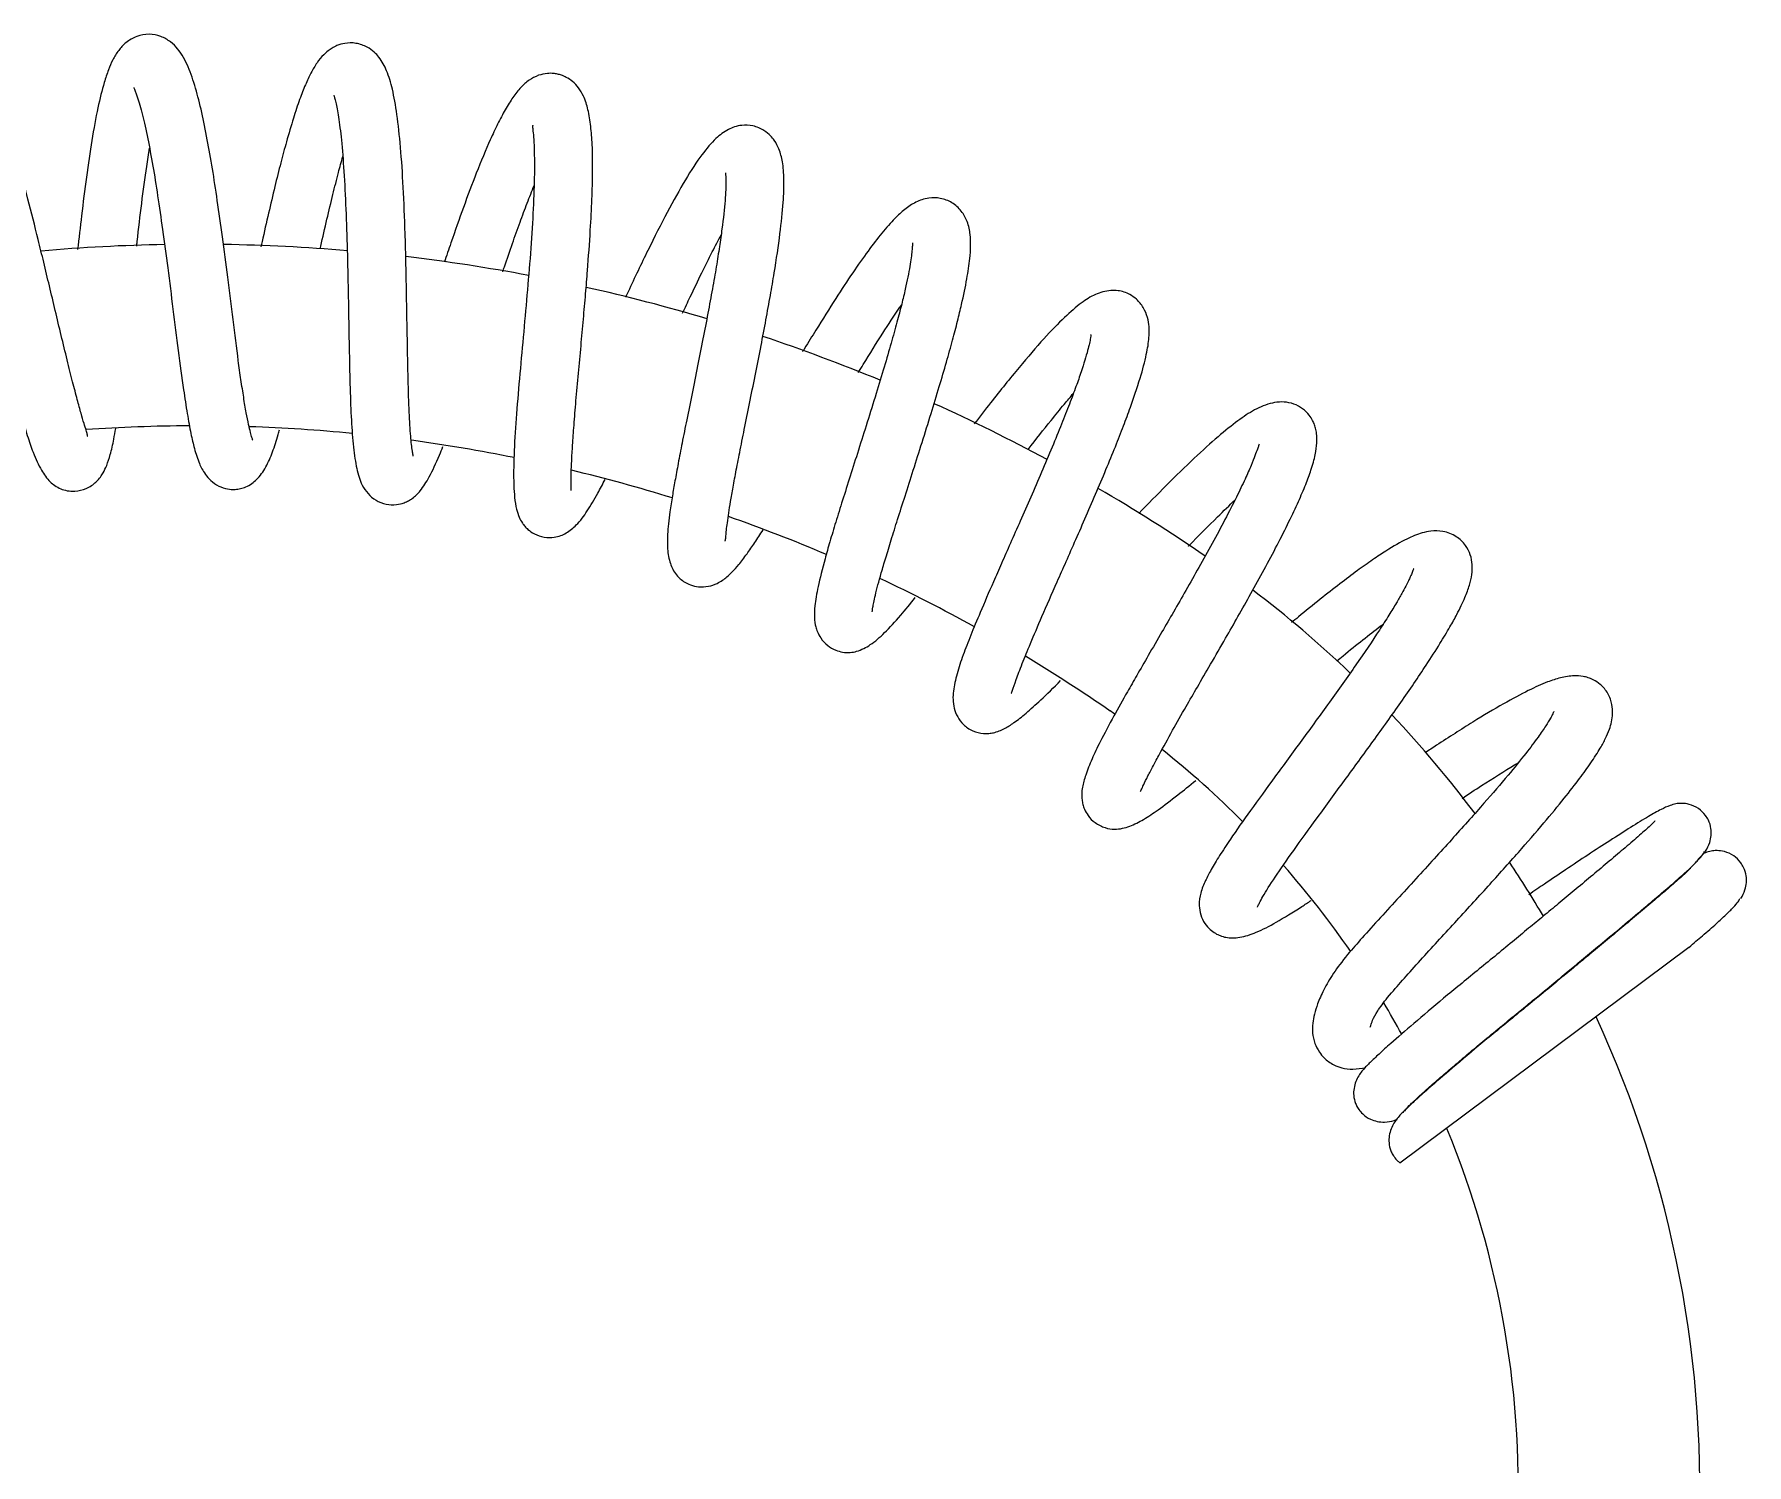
# Model space of a CAD drawing. Header units: millimetres. Extents: x 1617 to 5774, y 11446 to 13973.
# Drawn here: x 3750.8 to 3882.9, y 13754.3 to 13864.6 of the extents above; entities that cross this region are included whole.
import ezdxf

# ---------------------------------------------------------------- set-up
doc = ezdxf.new("R2010")
doc.units = ezdxf.units.MM
doc.layers.get('0').update_dxf_attribs({"color": 250})

# ---------------------------------------------------------------- blocks, each defined once
blk = doc.blocks.new('8')
at = {"linetype": 'Continuous'}
for p, q in [((3856.16, 13777.58), (3878.45, 13794.22)), ((3855.19, 13790.34), (3855.35, 13790.52))]:
    blk.add_line(p, q, dxfattribs=at)
for centre, radius, start, end in [((3763.3, 13710.43), 138, 91.0139, 94.9751), ((3763.3, 13710.43), 138, 85.1533, 89.1224), ((3763.3, 13710.43), 138, 79.2869, 83.2671), ((3763.3, 13710.43), 138, 73.41, 77.4065), ((3763.3, 13710.43), 138, 67.519, 71.532), ((3763.3, 13710.43), 138, 61.6029, 65.634), ((3763.3, 13710.43), 124, 90.238, 93.932), ((3763.3, 13710.43), 124, 84.4257, 88.1006), ((3763.3, 13710.43), 124, 78.5851, 82.3005), ((3763.3, 13710.43), 124, 72.7717, 76.4977), ((3763.3, 13710.43), 138, 55.6616, 59.7193), ((3763.3, 13710.43), 124, 66.9146, 70.6654), ((3763.3, 13710.43), 124, 61.0449, 64.8301), ((3792.3, 13752.39), 87, 46.3697, 52.8689), ((3763.3, 13710.43), 124, 55.3454, 58.9447), ((3792.3, 13752.39), 73, 54.9954, 55.3454), ((3792.3, 13752.39), 87, 36.8133, 43.3608), ((3792.3, 13752.39), 73, 44.8772, 51.4337), ((3792.3, 13752.39), 73, 34.6428, 41.2488), ((3792.3, 13752.39), 87, 30.5483, 33.7661), ((3792.3, 13752.39), 73, 28.7507, 30.9494), ((3792.3, 13752.39), 87, 357, 24.7813), ((3792.3, 13752.39), 73, 357, 22.4313)]:
    blk.add_arc(centre, radius, start, end, dxfattribs=at)
for points, knots in [([(3767.66, 13833.32), (3767.66, 13833.32), (3767.65, 13833.35), (3767.59, 13833.53), (3767.48, 13833.92), (3767.33, 13834.54), (3767.15, 13835.44), (3766.96, 13836.6), (3766.75, 13837.96), (3766.48, 13839.9), (3766.15, 13842.53), (3765.74, 13845.81), (3765.33, 13848.93), (3764.94, 13851.76), (3764.55, 13854.28), (3764.15, 13856.57), (3763.72, 13858.68), (3763.25, 13860.53), (3762.79, 13861.9), (3762.32, 13862.86), (3761.9, 13863.49), (3761.37, 13864.04), (3760.57, 13864.51), (3759.64, 13864.68), (3758.68, 13864.51), (3757.86, 13864.02), (3757.25, 13863.35), (3756.84, 13862.66), (3756.51, 13861.87), (3756.12, 13860.7), (3755.69, 13858.97), (3755.24, 13856.52), (3754.82, 13853.68), (3754.46, 13850.81), (3754.25, 13848.9), (3754.15, 13848.02)], [0.25878969, 0.25878969, 0.25878969, 0.25878969, 0.25898571, 0.2593478, 0.25977588, 0.26027143, 0.26083553, 0.26145272, 0.26206375, 0.26266263, 0.26381977, 0.26492236, 0.26595271, 0.26690054, 0.26776669, 0.26862889, 0.26952902, 0.27046913, 0.27145272, 0.27196643, 0.2724864, 0.27296547, 0.27341011, 0.27387613, 0.2743768, 0.27488182, 0.27533587, 0.27587461, 0.2764225, 0.27702919, 0.27805005, 0.27914747, 0.280213, 0.28124563, 0.28211169, 0.28211169, 0.28211169, 0.28211169]), ([(3780.03, 13832.08), (3780.04, 13832.08), (3780.03, 13832.15), (3779.95, 13832.6), (3779.83, 13833.62), (3779.72, 13835.46), (3779.65, 13837.59), (3779.61, 13839.65), (3779.58, 13841.41), (3779.54, 13843.33), (3779.51, 13845.32), (3779.47, 13847.31), (3779.4, 13849.85), (3779.28, 13852.82), (3779.08, 13855.92), (3778.8, 13858.47), (3778.46, 13860.38), (3778.05, 13861.77), (3777.56, 13862.69), (3777.04, 13863.26), (3776.48, 13863.68), (3775.64, 13863.98), (3774.81, 13863.97), (3774.21, 13863.79), (3773.76, 13863.56), (3773.43, 13863.32), (3773.04, 13862.98), (3772.6, 13862.44), (3772.13, 13861.64), (3771.7, 13860.72), (3771.26, 13859.59), (3770.78, 13858.13), (3770.29, 13856.48), (3769.81, 13854.7), (3769.35, 13852.86), (3768.87, 13850.82), (3768.51, 13849.24), (3768.32, 13848.37), (3768.29, 13848.23)], [0.2261351, 0.2261351, 0.2261351, 0.2261351, 0.22649582, 0.22689228, 0.22777444, 0.22876628, 0.22986917, 0.23046351, 0.23108578, 0.23173588, 0.23240237, 0.23305471, 0.23369133, 0.23491579, 0.23607859, 0.23718, 0.2382195, 0.23914916, 0.23994102, 0.24028748, 0.24064236, 0.2410717, 0.24148189, 0.24178672, 0.24199711, 0.24222084, 0.24253124, 0.24306934, 0.24365265, 0.24425858, 0.24491151, 0.245635, 0.24642829, 0.24706891, 0.2477482, 0.24846602, 0.2492139, 0.24935071, 0.24935071, 0.24935071, 0.24935071]), ([(3754.89, 13833.63), (3754.9, 13833.64), (3754.91, 13833.66), (3754.9, 13833.77), (3754.81, 13834.08), (3754.64, 13834.61), (3754.41, 13835.39), (3754.12, 13836.46), (3753.76, 13837.83), (3753.34, 13839.5), (3752.89, 13841.36), (3752.43, 13843.28), (3751.98, 13845.18), (3751.54, 13847.02), (3750.99, 13849.28), (3750.35, 13851.81), (3749.64, 13854.41), (3748.98, 13856.65), (3748.26, 13858.81), (3747.52, 13860.6), (3746.85, 13861.84), (3746.23, 13862.66), (3745.57, 13863.19), (3744.95, 13863.47), (3744.48, 13863.59), (3743.87, 13863.61), (3743.25, 13863.5), (3742.55, 13863.16), (3741.74, 13862.4), (3741.18, 13861.25), (3740.83, 13859.87), (3740.54, 13858.03), (3740.35, 13855.82), (3740.22, 13853.22), (3740.16, 13850.3), (3740.14, 13847.97), (3740.14, 13846.67), (3740.14, 13846.42)], [0.29142924, 0.29142924, 0.29142924, 0.29142924, 0.29149513, 0.29188845, 0.29233043, 0.29282288, 0.29336708, 0.29396383, 0.29461336, 0.29531559, 0.29603089, 0.29671532, 0.29736819, 0.29798897, 0.29857712, 0.29965222, 0.30059208, 0.30142968, 0.30237697, 0.30347845, 0.3042973, 0.30502309, 0.30559055, 0.3059166, 0.30618383, 0.30641248, 0.3067437, 0.30720021, 0.30766794, 0.30857182, 0.30947441, 0.31041144, 0.31138613, 0.31240225, 0.31344384, 0.3144768, 0.3147199, 0.3147199, 0.3147199, 0.3147199]), ([(3792.21, 13829.45), (3792.22, 13829.45), (3792.22, 13829.53), (3792.22, 13829.74), (3792.21, 13830.17), (3792.22, 13830.82), (3792.26, 13831.74), (3792.33, 13832.95), (3792.44, 13834.5), (3792.59, 13836.36), (3792.78, 13838.43), (3792.98, 13840.56), (3793.16, 13842.62), (3793.34, 13844.57), (3793.52, 13846.88), (3793.7, 13849.38), (3793.83, 13851.89), (3793.89, 13854.1), (3793.87, 13855.99), (3793.74, 13857.6), (3793.55, 13858.8), (3793.25, 13859.75), (3792.84, 13860.47), (3792.39, 13860.97), (3791.89, 13861.3), (3791.52, 13861.46), (3791.17, 13861.56), (3790.8, 13861.62), (3790.33, 13861.62), (3789.62, 13861.47), (3788.91, 13861.07), (3788.28, 13860.51), (3787.74, 13859.8), (3787.14, 13858.84), (3786.56, 13857.74), (3785.82, 13856.17), (3784.94, 13854.05), (3783.92, 13851.34), (3783.1, 13848.99), (3782.6, 13847.54), (3782.44, 13847.04)], [0.19334107, 0.19334107, 0.19334107, 0.19334107, 0.19361902, 0.19401041, 0.1944566, 0.19495875, 0.1955181, 0.19613524, 0.19681059, 0.19754421, 0.19830763, 0.19903264, 0.19971558, 0.20035587, 0.2009528, 0.20201315, 0.20289492, 0.20371459, 0.20466908, 0.20538764, 0.20617175, 0.20689349, 0.2073533, 0.20774254, 0.20805597, 0.20828823, 0.20844182, 0.20860704, 0.20886978, 0.20923427, 0.20970397, 0.21028134, 0.21095491, 0.21161826, 0.21225213, 0.2128575, 0.21398612, 0.2150155, 0.21600127, 0.21652119, 0.21652119, 0.21652119, 0.21652119]), ([(3758.48, 13860.53), (3758.48, 13860.52), (3758.5, 13860.45), (3758.72, 13859.93), (3759.14, 13858.5), (3759.55, 13856.65), (3759.95, 13854.53), (3760.33, 13852.15), (3760.71, 13849.5), (3761.11, 13846.53), (3761.51, 13843.36), (3761.91, 13840.14), (3762.28, 13837.45), (3762.6, 13835.35), (3762.87, 13833.86), (3763.17, 13832.58), (3763.49, 13831.59), (3763.86, 13830.84), (3764.39, 13830.2), (3765, 13829.77), (3765.66, 13829.55), (3766.23, 13829.51), (3766.76, 13829.59), (3767.37, 13829.8), (3768.05, 13830.3), (3768.69, 13831.22), (3769.2, 13832.4), (3769.52, 13833.4), (3769.69, 13834.01), (3769.72, 13834.13)], [0.72834653, 0.72834653, 0.72834653, 0.72834653, 0.72857552, 0.72955322, 0.73049833, 0.73140962, 0.73228525, 0.73313345, 0.73404161, 0.73503009, 0.73609641, 0.73721833, 0.73839417, 0.73921067, 0.74001202, 0.74071198, 0.74156584, 0.74223251, 0.74257973, 0.74295482, 0.74328658, 0.74354374, 0.74373152, 0.74395578, 0.7446029, 0.74539727, 0.74618341, 0.74697291, 0.7471722, 0.7471722, 0.7471722, 0.7471722]), ([(3773.92, 13859.94), (3773.92, 13859.94), (3773.91, 13859.91), (3773.97, 13859.75), (3774.1, 13859.25), (3774.28, 13858.27), (3774.51, 13856.48), (3774.7, 13854.07), (3774.85, 13851.17), (3774.95, 13848), (3775.02, 13844.77), (3775.07, 13841.6), (3775.13, 13838.64), (3775.2, 13836.01), (3775.32, 13833.73), (3775.53, 13831.84), (3775.77, 13830.67), (3776.07, 13829.87), (3776.52, 13829.18), (3777.08, 13828.69), (3777.89, 13828.35), (3778.69, 13828.31), (3779.3, 13828.47), (3779.7, 13828.66), (3780.14, 13828.94), (3780.67, 13829.48), (3781.31, 13830.5), (3781.88, 13831.72), (3782.24, 13832.6), (3782.32, 13832.83)], [0.76116874, 0.76116874, 0.76116874, 0.76116874, 0.76127692, 0.76165549, 0.76204163, 0.76288139, 0.76381328, 0.76483627, 0.76590963, 0.76697826, 0.76804159, 0.76909951, 0.77015176, 0.77119264, 0.77221452, 0.77322257, 0.77422005, 0.77471094, 0.77519518, 0.77566496, 0.77607242, 0.77642016, 0.77668731, 0.7768758, 0.77710416, 0.77775382, 0.77865935, 0.77972573, 0.78006854, 0.78006854, 0.78006854, 0.78006854]), ([(3743.17, 13859.31), (3743.17, 13859.31), (3743.17, 13859.27), (3743.29, 13859.06), (3743.63, 13858.34), (3744.09, 13857.12), (3744.69, 13855.28), (3745.32, 13853.17), (3745.97, 13850.76), (3746.71, 13847.85), (3747.37, 13845.1), (3747.93, 13842.76), (3748.38, 13840.9), (3748.82, 13839.06), (3749.3, 13837.15), (3749.78, 13835.31), (3750.25, 13833.69), (3750.75, 13832.23), (3751.3, 13831.03), (3751.93, 13830.15), (3752.61, 13829.64), (3753.32, 13829.41), (3754.04, 13829.36), (3754.86, 13829.56), (3755.55, 13830.04), (3755.92, 13830.49), (3756.16, 13830.86), (3756.42, 13831.41), (3756.69, 13832.24), (3756.91, 13833.21), (3757.04, 13833.94), (3757.09, 13834.22)], [0.69562811, 0.69562811, 0.69562811, 0.69562811, 0.69576273, 0.69629483, 0.69687501, 0.69793401, 0.69884683, 0.69964643, 0.70053984, 0.70155615, 0.70269763, 0.70331726, 0.7039694, 0.70465447, 0.7053528, 0.70622343, 0.70702238, 0.70775026, 0.70870843, 0.70950522, 0.71014336, 0.71040946, 0.71067404, 0.71107144, 0.71150977, 0.71182068, 0.71211864, 0.71262562, 0.71325607, 0.71400789, 0.71445041, 0.71445041, 0.71445041, 0.71445041]), ([(3789.27, 13857.61), (3789.26, 13857.61), (3789.24, 13857.56), (3789.26, 13857.31), (3789.32, 13856.74), (3789.37, 13855.85), (3789.4, 13854.44), (3789.36, 13852.31), (3789.2, 13849.35), (3788.96, 13846.16), (3788.67, 13842.88), (3788.37, 13839.61), (3788.08, 13836.43), (3787.86, 13833.46), (3787.77, 13831.3), (3787.79, 13829.84), (3787.85, 13828.85), (3787.98, 13828.04), (3788.18, 13827.42), (3788.4, 13827), (3788.61, 13826.71), (3788.92, 13826.39), (3789.43, 13826.04), (3790.17, 13825.8), (3791.1, 13825.82), (3791.88, 13826.14), (3792.77, 13826.87), (3793.43, 13827.79), (3794.18, 13829.04), (3794.65, 13829.93), (3794.84, 13830.3)], [0.79372777, 0.79372777, 0.79372777, 0.79372777, 0.79400169, 0.79451734, 0.79505558, 0.79561537, 0.7961786, 0.79729508, 0.79839865, 0.79948678, 0.80056029, 0.80164866, 0.80276319, 0.80390869, 0.8050897, 0.80569576, 0.80627231, 0.80692987, 0.80745813, 0.80785449, 0.80806524, 0.80823649, 0.80849702, 0.80884327, 0.80922596, 0.80981977, 0.81047652, 0.81141717, 0.8123051, 0.81289757, 0.81289757, 0.81289757, 0.81289757]), ([(3804.09, 13825.53), (3804.11, 13825.53), (3804.13, 13825.6), (3804.15, 13825.88), (3804.2, 13826.38), (3804.3, 13827.2), (3804.46, 13828.3), (3804.71, 13829.71), (3804.96, 13831.05), (3805.27, 13832.61), (3805.63, 13834.42), (3806.04, 13836.42), (3806.46, 13838.52), (3806.87, 13840.59), (3807.25, 13842.59), (3807.59, 13844.47), (3807.98, 13846.75), (3808.35, 13849.24), (3808.6, 13851.65), (3808.66, 13853.4), (3808.56, 13854.75), (3808.32, 13855.67), (3808, 13856.32), (3807.57, 13856.85), (3807.06, 13857.27), (3806.27, 13857.61), (3805.42, 13857.64), (3804.8, 13857.49), (3804.13, 13857.2), (3803.3, 13856.57), (3802.26, 13855.34), (3801.05, 13853.48), (3799.64, 13850.96), (3798.15, 13848.01), (3797.06, 13845.73), (3796.49, 13844.5), (3796.43, 13844.36)], [0.16087508, 0.16087508, 0.16087508, 0.16087508, 0.16129944, 0.16171808, 0.16206097, 0.16242568, 0.16329592, 0.16380322, 0.1643589, 0.1649633, 0.16561683, 0.16631976, 0.1670354, 0.16772842, 0.16839863, 0.16904597, 0.16967014, 0.17084679, 0.17192921, 0.17291042, 0.17376361, 0.17447263, 0.17494383, 0.17517125, 0.17549414, 0.17592012, 0.17632834, 0.17665053, 0.17698586, 0.17780457, 0.17882156, 0.18000494, 0.18120175, 0.18239415, 0.18358398, 0.18373237, 0.18373237, 0.18373237, 0.18373237]), ([(3758.71, 13848.28), (3758.72, 13848.4), (3758.84, 13849.52), (3759.09, 13851.66), (3759.42, 13854.06), (3759.63, 13855.39), (3759.7, 13855.84)], [0.719715269, 0.719715269, 0.719715269, 0.719715269, 0.719836176, 0.720844303, 0.721892607, 0.72246269, 0.72246269, 0.72246269, 0.72246269]), ([(3772.87, 13848.1), (3772.88, 13848.16), (3773.05, 13848.92), (3773.38, 13850.34), (3773.83, 13852.26), (3774.24, 13853.86), (3774.49, 13854.79), (3774.6, 13855.19)], [0.752501302, 0.752501302, 0.752501302, 0.752501302, 0.752560198, 0.753283609, 0.753974632, 0.754631837, 0.755144538, 0.755144538, 0.755144538, 0.755144538]), ([(3804.13, 13853.95), (3804.12, 13853.95), (3804.13, 13853.86), (3804.16, 13853.43), (3804.15, 13852.64), (3804.08, 13851.51), (3803.92, 13850.03), (3803.66, 13848.25), (3803.42, 13846.7), (3803.12, 13844.98), (3802.77, 13843.1), (3802.39, 13841.11), (3801.97, 13839.02), (3801.55, 13836.92), (3801.14, 13834.93), (3800.78, 13833.13), (3800.48, 13831.55), (3800.23, 13830.2), (3800.01, 13828.95), (3799.84, 13827.84), (3799.72, 13826.88), (3799.65, 13826.02), (3799.62, 13825), (3799.78, 13823.96), (3800.14, 13823.16), (3800.56, 13822.68), (3800.97, 13822.37), (3801.48, 13822.12), (3802.09, 13821.99), (3802.82, 13822.02), (3803.64, 13822.32), (3804.21, 13822.74), (3804.67, 13823.18), (3805.18, 13823.75), (3805.75, 13824.5), (3806.38, 13825.41), (3806.81, 13826.06), (3807.03, 13826.41)], [0.82626661, 0.82626661, 0.82626661, 0.82626661, 0.82654923, 0.82735627, 0.82782714, 0.82833169, 0.82941235, 0.8299906, 0.8305936, 0.83122158, 0.83187442, 0.83255224, 0.83325497, 0.83398172, 0.8346874, 0.83534648, 0.83595862, 0.83652352, 0.83704083, 0.83765576, 0.8381846, 0.83866821, 0.83925196, 0.83995995, 0.84058669, 0.84092409, 0.84114539, 0.8413557, 0.84164814, 0.84201428, 0.84237591, 0.84295603, 0.84338301, 0.84392561, 0.84458276, 0.84515008, 0.84571544, 0.84571544, 0.84571544, 0.84571544]), ([(3786.94, 13846.31), (3786.98, 13846.44), (3787.23, 13847.17), (3787.68, 13848.47), (3788.27, 13850.12), (3788.83, 13851.62), (3789.19, 13852.53), (3789.36, 13852.96)], [0.785272627, 0.785272627, 0.785272627, 0.785272627, 0.785408769, 0.786053512, 0.786668077, 0.787252362, 0.787840594, 0.787840594, 0.787840594, 0.787840594]), ([(3815.44, 13820.08), (3815.45, 13820.08), (3815.45, 13820.12), (3815.48, 13820.35), (3815.56, 13820.81), (3815.74, 13821.59), (3816.04, 13822.75), (3816.49, 13824.25), (3816.91, 13825.63), (3817.41, 13827.23), (3817.98, 13829.03), (3818.62, 13831.03), (3819.3, 13833.17), (3819.98, 13835.34), (3820.61, 13837.42), (3821.17, 13839.32), (3821.64, 13841.01), (3822.03, 13842.49), (3822.42, 13844.11), (3822.76, 13845.74), (3822.98, 13847.19), (3823.05, 13848.31), (3823.03, 13849.18), (3822.84, 13850.12), (3822.36, 13851.02), (3821.63, 13851.68), (3820.74, 13852.02), (3819.67, 13852.03), (3818.76, 13851.69), (3817.97, 13851.16), (3817.1, 13850.36), (3816.21, 13849.34), (3815.13, 13847.94), (3813.94, 13846.25), (3812.59, 13844.2), (3811.33, 13842.2), (3810.47, 13840.79), (3810.13, 13840.23), (3810.08, 13840.15)], [0.12779323, 0.12779323, 0.12779323, 0.12779323, 0.12795624, 0.12855971, 0.12895776, 0.12942004, 0.13046007, 0.13103144, 0.13163699, 0.1322768, 0.13295105, 0.13365968, 0.13440263, 0.13516666, 0.13589218, 0.13657136, 0.13720375, 0.13778895, 0.13832646, 0.13925648, 0.14010142, 0.14067111, 0.14125054, 0.14186264, 0.14235974, 0.14286767, 0.1433469, 0.14379238, 0.14440919, 0.14506987, 0.1456923, 0.14655007, 0.147396, 0.14826837, 0.14917003, 0.1501757, 0.15073251, 0.15082383, 0.15082383, 0.15082383, 0.15082383]), ([(3800.81, 13843.12), (3801.01, 13843.54), (3801.51, 13844.6), (3802.28, 13846.21), (3803.08, 13847.8), (3803.57, 13848.74), (3803.79, 13849.15)], [0.818038863, 0.818038863, 0.818038863, 0.818038863, 0.818510717, 0.8192262, 0.819896768, 0.820494038, 0.820494038, 0.820494038, 0.820494038]), ([(3818.56, 13848.55), (3818.55, 13848.55), (3818.55, 13848.53), (3818.55, 13848.33), (3818.51, 13847.81), (3818.38, 13846.77), (3818.07, 13845.28), (3817.72, 13843.79), (3817.35, 13842.4), (3816.9, 13840.78), (3816.37, 13838.93), (3815.74, 13836.88), (3815.07, 13834.73), (3814.39, 13832.58), (3813.75, 13830.56), (3813.16, 13828.7), (3812.63, 13827.01), (3812.18, 13825.5), (3811.69, 13823.78), (3811.26, 13822.06), (3811.01, 13820.62), (3810.97, 13819.77), (3811.02, 13819.26), (3811.08, 13818.95), (3811.21, 13818.53), (3811.48, 13818.01), (3811.96, 13817.48), (3812.58, 13817.12), (3813.45, 13816.89), (3814.37, 13817.02), (3815.34, 13817.52), (3816.43, 13818.46), (3817.56, 13819.7), (3818.38, 13820.69), (3818.77, 13821.18)], [0.85908689, 0.85908689, 0.85908689, 0.85908689, 0.85920048, 0.85963117, 0.86005839, 0.86090446, 0.86181, 0.86233522, 0.86290979, 0.86353397, 0.86420812, 0.86493254, 0.86569872, 0.86644593, 0.86716262, 0.86784893, 0.86850488, 0.86913041, 0.86972541, 0.87082134, 0.87176283, 0.87247836, 0.87282517, 0.87306637, 0.87329847, 0.87356826, 0.87392484, 0.87424096, 0.87449663, 0.87513219, 0.87595393, 0.87686415, 0.87785516, 0.87869044, 0.87869044, 0.87869044, 0.87869044]), ([(3826.17, 13813.8), (3826.17, 13813.8), (3826.2, 13813.82), (3826.29, 13814.1), (3826.52, 13814.77), (3826.99, 13816.02), (3827.67, 13817.7), (3828.57, 13819.8), (3829.52, 13821.97), (3830.42, 13823.99), (3831.17, 13825.69), (3831.97, 13827.52), (3832.79, 13829.41), (3833.57, 13831.27), (3834.29, 13833.02), (3834.9, 13834.61), (3835.58, 13836.44), (3836.21, 13838.33), (3836.65, 13840.11), (3836.85, 13841.37), (3836.8, 13842.57), (3836.39, 13843.57), (3835.9, 13844.17), (3835.41, 13844.53), (3834.85, 13844.77), (3834.38, 13844.87), (3833.6, 13844.89), (3832.56, 13844.57), (3831.56, 13843.92), (3830.26, 13842.81), (3828.67, 13841.16), (3827.11, 13839.34), (3825.71, 13837.63), (3824.55, 13836.17), (3823.75, 13835.14), (3823.32, 13834.59)], [0.0953949, 0.0953949, 0.0953949, 0.0953949, 0.09553357, 0.09597423, 0.09682438, 0.0976244, 0.098407, 0.09931516, 0.10036431, 0.10094342, 0.10155884, 0.10221088, 0.10289982, 0.10359431, 0.10425616, 0.10488531, 0.10548161, 0.10657413, 0.10753395, 0.10836063, 0.10919402, 0.10965507, 0.11012195, 0.11045611, 0.11067665, 0.11093632, 0.1112534, 0.11200121, 0.11287077, 0.11384627, 0.11492238, 0.11609965, 0.11672707, 0.11735757, 0.11804364, 0.11804364, 0.11804364, 0.11804364]), ([(3814.37, 13838.54), (3814.5, 13838.75), (3815.14, 13839.8), (3816.22, 13841.53), (3817.19, 13843), (3817.65, 13843.68), (3817.71, 13843.77)], [0.850807856, 0.850807856, 0.850807856, 0.850807856, 0.851057129, 0.852055982, 0.852945795, 0.853071643, 0.853071643, 0.853071643, 0.853071643]), ([(3832.34, 13841.48), (3832.33, 13841.48), (3832.32, 13841.45), (3832.28, 13841.12), (3832.08, 13840.25), (3831.68, 13838.91), (3831.17, 13837.45), (3830.66, 13836.1), (3830.05, 13834.54), (3829.32, 13832.77), (3828.52, 13830.87), (3827.69, 13828.95), (3826.88, 13827.12), (3826.12, 13825.4), (3825.43, 13823.84), (3824.63, 13822.02), (3823.81, 13820.12), (3823.04, 13818.28), (3822.43, 13816.71), (3821.95, 13815.24), (3821.67, 13813.98), (3821.65, 13812.91), (3822, 13811.98), (3822.46, 13811.36), (3823.13, 13810.88), (3823.95, 13810.69), (3824.48, 13810.7), (3825, 13810.79), (3825.62, 13811.04), (3826.42, 13811.54), (3827.32, 13812.26), (3828.49, 13813.32), (3829.44, 13814.24), (3829.98, 13814.79)], [0.89180782, 0.89180782, 0.89180782, 0.89180782, 0.89195767, 0.89233221, 0.89317073, 0.89416822, 0.89472849, 0.89532954, 0.89597139, 0.89665418, 0.89737329, 0.89807266, 0.89873478, 0.8993594, 0.89994616, 0.90049476, 0.90147506, 0.90230004, 0.90308212, 0.90390887, 0.90478784, 0.90565905, 0.90606867, 0.90645568, 0.90688671, 0.90726937, 0.90749553, 0.90774975, 0.90846283, 0.90908827, 0.90983172, 0.9106357, 0.91159697, 0.91159697, 0.91159697, 0.91159697]), ([(3827.48, 13832.61), (3828.08, 13833.39), (3829.03, 13834.59), (3830.18, 13836), (3830.74, 13836.66), (3830.97, 13836.94)], [0.883787567, 0.883787567, 0.883787567, 0.883787567, 0.884784345, 0.885389624, 0.885842041, 0.885842041, 0.885842041, 0.885842041]), ([(3836.11, 13806.22), (3836.11, 13806.22), (3836.14, 13806.23), (3836.2, 13806.35), (3836.38, 13806.74), (3836.69, 13807.38), (3837.11, 13808.18), (3837.71, 13809.31), (3838.54, 13810.82), (3839.57, 13812.62), (3840.56, 13814.34), (3841.59, 13816.1), (3842.64, 13817.93), (3843.69, 13819.76), (3844.69, 13821.54), (3845.72, 13823.4), (3846.71, 13825.27), (3847.6, 13827.02), (3848.33, 13828.57), (3848.89, 13829.89), (3849.34, 13831.1), (3849.64, 13832.17), (3849.77, 13833.08), (3849.76, 13833.74), (3849.67, 13834.21), (3849.56, 13834.57), (3849.36, 13834.98), (3849.04, 13835.42), (3848.48, 13835.91), (3847.76, 13836.21), (3847.02, 13836.3), (3846.07, 13836.18), (3844.91, 13835.69), (3843.65, 13834.84), (3842.12, 13833.61), (3840.27, 13831.94), (3838.2, 13829.92), (3836.73, 13828.41), (3836.01, 13827.67)], [0.06259864, 0.06259864, 0.06259864, 0.06259864, 0.06266281, 0.06310419, 0.06365479, 0.06426682, 0.06484078, 0.06537172, 0.06629481, 0.06709449, 0.06770519, 0.06839355, 0.06916082, 0.06978917, 0.07046331, 0.07118395, 0.07195164, 0.07273154, 0.07345668, 0.07412554, 0.07473803, 0.07546593, 0.07609046, 0.07660899, 0.07691736, 0.07714868, 0.07734488, 0.07761069, 0.07795774, 0.07835354, 0.07878063, 0.07922617, 0.08012213, 0.08104006, 0.08201981, 0.08307236, 0.0841977, 0.08523147, 0.08523147, 0.08523147, 0.08523147]), ([(3845.31, 13833.02), (3845.31, 13833.02), (3845.29, 13833.01), (3845.26, 13832.91), (3845.16, 13832.63), (3844.98, 13832.13), (3844.68, 13831.37), (3844.21, 13830.31), (3843.54, 13828.91), (3842.68, 13827.23), (3841.7, 13825.4), (3840.67, 13823.56), (3839.67, 13821.78), (3838.71, 13820.11), (3837.73, 13818.43), (3836.78, 13816.78), (3835.89, 13815.24), (3834.99, 13813.67), (3834.01, 13811.92), (3833.08, 13810.19), (3832.36, 13808.68), (3831.91, 13807.53), (3831.67, 13806.67), (3831.6, 13806.07), (3831.62, 13805.63), (3831.68, 13805.28), (3831.82, 13804.83), (3832.11, 13804.31), (3832.65, 13803.76), (3833.46, 13803.38), (3834.38, 13803.28), (3835.29, 13803.5), (3836.38, 13804.05), (3837.53, 13804.83), (3838.89, 13805.85), (3839.93, 13806.69), (3840.42, 13807.09)], [0.92407516, 0.92407516, 0.92407516, 0.92407516, 0.92418475, 0.92456277, 0.9250057, 0.92551532, 0.92609317, 0.92674052, 0.92745767, 0.92824135, 0.92901361, 0.92974109, 0.93042317, 0.93105899, 0.931648, 0.93235908, 0.93298448, 0.93352417, 0.93436556, 0.93535573, 0.93610504, 0.93690242, 0.93758287, 0.93799629, 0.93832494, 0.93856889, 0.93875483, 0.93901045, 0.93934819, 0.93974205, 0.94016455, 0.94103863, 0.94184581, 0.9426583, 0.94360866, 0.94438253, 0.94438253, 0.94438253, 0.94438253]), ([(3839.84, 13825.15), (3839.85, 13825.16), (3840.62, 13825.95), (3841.87, 13827.21), (3843.01, 13828.31), (3843.44, 13828.72)], [0.916583426, 0.916583426, 0.916583426, 0.916583426, 0.916593014, 0.917722299, 0.918474931, 0.918474931, 0.918474931, 0.918474931]), ([(3845.16, 13797.31), (3845.16, 13797.31), (3845.19, 13797.38), (3845.32, 13797.65), (3845.68, 13798.31), (3846.48, 13799.58), (3847.92, 13801.65), (3849.77, 13804.2), (3851.88, 13807.07), (3854.1, 13810.1), (3856.27, 13813.14), (3858, 13815.68), (3859.22, 13817.58), (3859.99, 13818.86), (3860.52, 13819.82), (3860.89, 13820.55), (3861.23, 13821.3), (3861.53, 13822.12), (3861.72, 13822.93), (3861.76, 13823.7), (3861.63, 13824.47), (3861.22, 13825.29), (3860.51, 13825.96), (3859.51, 13826.34), (3858.56, 13826.34), (3857.65, 13826.13), (3856.66, 13825.72), (3855.35, 13824.97), (3854.04, 13824.1), (3852.86, 13823.26), (3851.51, 13822.24), (3849.99, 13821.05), (3848.72, 13820.02), (3847.97, 13819.4), (3847.8, 13819.25)], [0.03005046, 0.03005046, 0.03005046, 0.03005046, 0.03037076, 0.03077968, 0.03126867, 0.03236289, 0.03350221, 0.03468324, 0.03588932, 0.03711067, 0.03834762, 0.03960053, 0.0404026, 0.04108063, 0.04163078, 0.04205182, 0.04244763, 0.04303987, 0.04357855, 0.04406203, 0.04448569, 0.04490236, 0.04539985, 0.04596168, 0.04646947, 0.04690146, 0.04777038, 0.04881186, 0.04939724, 0.05002518, 0.05069531, 0.05140755, 0.05216162, 0.05239429, 0.05239429, 0.05239429, 0.05239429]), ([(3857.22, 13823.4), (3857.22, 13823.4), (3857.2, 13823.36), (3857.12, 13823.16), (3856.99, 13822.84), (3856.81, 13822.47), (3856.6, 13822.04), (3856.3, 13821.48), (3855.87, 13820.74), (3855.3, 13819.8), (3854.31, 13818.26), (3852.8, 13816.03), (3850.73, 13813.12), (3848.58, 13810.17), (3846.49, 13807.33), (3844.61, 13804.75), (3843.2, 13802.75), (3842.22, 13801.27), (3841.59, 13800.22), (3841.11, 13799.3), (3840.79, 13798.51), (3840.63, 13797.61), (3840.76, 13796.72), (3841.06, 13796.07), (3841.47, 13795.6), (3841.91, 13795.28), (3842.34, 13795.08), (3842.76, 13794.96), (3843.26, 13794.92), (3844.04, 13794.99), (3845.12, 13795.35), (3846.65, 13796.14), (3848.09, 13797.03), (3849.06, 13797.66), (3849.3, 13797.82)], [0.95696065, 0.95696065, 0.95696065, 0.95696065, 0.95718649, 0.95770021, 0.95808718, 0.95835564, 0.95865452, 0.95902207, 0.95945875, 0.95996501, 0.96054109, 0.96174715, 0.96294888, 0.96414584, 0.9653376, 0.96651569, 0.9676585, 0.96840204, 0.96913029, 0.96977715, 0.97052005, 0.97112438, 0.97146782, 0.97181204, 0.97209445, 0.97230623, 0.97250615, 0.97277095, 0.97310258, 0.9734975, 0.97438663, 0.97539737, 0.97653584, 0.97689996, 0.97689996, 0.97689996, 0.97689996]), ([(3851.29, 13816.3), (3851.45, 13816.43), (3852.14, 13817), (3853.28, 13817.92), (3854.3, 13818.71), (3854.81, 13819.1), (3854.89, 13819.16)], [0.949334057, 0.949334057, 0.949334057, 0.949334057, 0.949553388, 0.950267683, 0.950935807, 0.951066616, 0.951066616, 0.951066616, 0.951066616]), ([(3855.36, 13790.53), (3855.76, 13790.99), (3856.44, 13791.77), (3857.72, 13793.19), (3859.03, 13794.63), (3860.36, 13796.08), (3861.68, 13797.51), (3863.33, 13799.33), (3865.25, 13801.47), (3867.23, 13803.75), (3868.81, 13805.66), (3870, 13807.19), (3870.93, 13808.48), (3871.58, 13809.5), (3872.02, 13810.3), (3872.39, 13811.15), (3872.59, 13812.02), (3872.55, 13812.93), (3872.26, 13813.8), (3871.68, 13814.48), (3871.14, 13814.83), (3870.66, 13815.02), (3870.15, 13815.14), (3869.52, 13815.17), (3868.55, 13815.03), (3867.39, 13814.64), (3866.08, 13814.04), (3864.13, 13813), (3861.76, 13811.59), (3859.67, 13810.24), (3858.4, 13809.41), (3858.11, 13809.22)], [0, 0, 0, 0, 0.00074827, 0.00147116, 0.0021685, 0.00284008, 0.00348544, 0.00410424, 0.00525922, 0.00630477, 0.00723862, 0.0080586, 0.00876274, 0.00951819, 0.0100646, 0.01054905, 0.01131815, 0.01173031, 0.01217534, 0.01259837, 0.01291298, 0.01312709, 0.01334397, 0.01382587, 0.01448919, 0.01512524, 0.01606472, 0.01708619, 0.01819012, 0.01937229, 0.0197256, 0.0197256, 0.0197256, 0.0197256]), ([(3868.04, 13812.41), (3868.04, 13812.41), (3868.02, 13812.39), (3867.94, 13812.2), (3867.75, 13811.85), (3867.4, 13811.26), (3866.79, 13810.38), (3865.84, 13809.12), (3864.46, 13807.42), (3862.95, 13805.67), (3861.51, 13804.04), (3860.28, 13802.67), (3858.95, 13801.2), (3857.54, 13799.66), (3856.08, 13798.07), (3854.62, 13796.47), (3853.23, 13794.94), (3852.52, 13794.11), (3852.12, 13793.66)], [0.98982017, 0.98982017, 0.98982017, 0.98982017, 0.98995758, 0.99020223, 0.99056539, 0.99106216, 0.99169467, 0.99246462, 0.99337422, 0.99442549, 0.995006, 0.99562308, 0.99627708, 0.99696843, 0.99769756, 0.99846498, 0.9992712, 1, 1, 1, 1]), ([(3860.95, 13805.7), (3861.46, 13806.04), (3862.88, 13806.97), (3864.31, 13807.87), (3865.2, 13808.4), (3865.29, 13808.45)], [0.981822411, 0.981822411, 0.981822411, 0.981822411, 0.982448242, 0.983595178, 0.983733587, 0.983733587, 0.983733587, 0.983733587]), ([(3879.13, 13800.98), (3879.37, 13801.2), (3879.74, 13801.57), (3880.15, 13802.42), (3880.21, 13803.26), (3880.03, 13803.91), (3879.68, 13804.49), (3879.2, 13804.96), (3878.52, 13805.26), (3877.81, 13805.34), (3877.41, 13805.27), (3876.9, 13805.13), (3876.25, 13804.83), (3875.31, 13804.3), (3874.03, 13803.51), (3872.43, 13802.49), (3870.72, 13801.38), (3869.01, 13800.24), (3867.47, 13799.2), (3866.51, 13798.55), (3866.1, 13798.27)], [0, 0, 0, 0, 0.0245601, 0.0463477, 0.0798375, 0.1004192, 0.1113767, 0.1314547, 0.1523221, 0.1695651, 0.1912231, 0.2182911, 0.2635545, 0.3213626, 0.3884724, 0.4525355, 0.5119782, 0.5662397, 0.6150894, 0.650531, 0.650531, 0.650531, 0.650531]), ([(3875.86, 13803.95), (3875.85, 13803.95), (3875.77, 13803.89), (3875.39, 13803.52), (3874.58, 13802.79), (3873.46, 13801.83), (3872.21, 13800.77), (3870.92, 13799.69), (3869.64, 13798.62), (3868.42, 13797.6), (3867.24, 13796.63), (3866.05, 13795.65), (3864.8, 13794.61), (3863.46, 13793.51), (3861.65, 13792.03), (3859.47, 13790.24), (3857.2, 13788.32), (3855.6, 13786.93), (3854.53, 13785.98), (3853.85, 13785.32), (3853.35, 13784.85), (3852.84, 13784.13), (3852.62, 13783.46), (3852.56, 13782.96), (3852.63, 13782.45), (3852.8, 13782), (3853.02, 13781.64), (3853.32, 13781.3), (3853.94, 13780.87), (3854.81, 13780.68), (3855.56, 13780.79), (3855.86, 13780.91), (3855.94, 13780.94)], [0.1426649, 0.1426649, 0.1426649, 0.1426649, 0.1622486, 0.1976195, 0.2414161, 0.2831703, 0.3206355, 0.3550483, 0.3860523, 0.4145619, 0.4405227, 0.4654051, 0.4928039, 0.5225601, 0.5524859, 0.6125784, 0.673103, 0.7308566, 0.7672281, 0.8016198, 0.8344917, 0.8615951, 0.876541, 0.8921329, 0.9059086, 0.9118852, 0.9187256, 0.9295085, 0.9460802, 0.9695189, 0.984018, 0.9888215, 0.9888215, 0.9888215, 0.9888215]), ([(3856.57, 13781.57), (3856.56, 13781.61), (3856.57, 13781.69), (3856.95, 13782.08), (3857.56, 13782.66), (3858.4, 13783.41), (3859.38, 13784.27), (3860.46, 13785.19), (3861.56, 13786.12), (3862.75, 13787.11), (3863.99, 13788.13), (3865.23, 13789.15), (3866.51, 13790.2), (3867.8, 13791.26), (3869.07, 13792.31), (3870.25, 13793.28), (3871.51, 13794.33), (3872.99, 13795.56), (3874.41, 13796.75), (3875.7, 13797.84), (3876.85, 13798.81), (3877.83, 13799.67), (3878.62, 13800.39), (3879.19, 13800.96), (3879.59, 13801.41), (3879.63, 13801.54), (3879.65, 13801.62)], [0.0045255, 0.0045255, 0.0045255, 0.0045255, 0.0529101, 0.1018547, 0.1493162, 0.1951136, 0.2385896, 0.2792364, 0.3167039, 0.3507892, 0.3908373, 0.4250292, 0.4552287, 0.4956221, 0.5296611, 0.5581933, 0.5926553, 0.6356173, 0.6867431, 0.7257197, 0.7686926, 0.8176847, 0.8585558, 0.9027961, 0.9501015, 1, 1, 1, 1]), ([(3882.45, 13797.98), (3882.59, 13798.18), (3882.87, 13798.78), (3882.93, 13799.61), (3882.75, 13800.26), (3882.4, 13800.85), (3881.92, 13801.31), (3881.24, 13801.62), (3880.53, 13801.69), (3880.13, 13801.63), (3879.8, 13801.54), (3879.6, 13801.46), (3879.54, 13801.44)], [0.0245601, 0.0245601, 0.0245601, 0.0245601, 0.0463477, 0.0798375, 0.1004192, 0.1113767, 0.1314547, 0.1523221, 0.1695651, 0.1912231, 0.2182911, 0.2302207, 0.2302207, 0.2302207, 0.2302207]), ([(3878.59, 13800.3), (3878.58, 13800.3), (3878.49, 13800.24), (3878.12, 13799.87), (3877.3, 13799.14), (3876.19, 13798.18), (3874.93, 13797.13), (3873.65, 13796.05), (3872.37, 13794.98), (3871.14, 13793.96), (3869.96, 13792.98), (3868.78, 13792), (3867.52, 13790.96), (3866.19, 13789.87), (3864.37, 13788.38), (3862.19, 13786.59), (3859.92, 13784.67), (3858.32, 13783.29), (3857.25, 13782.33), (3856.57, 13781.68), (3856.07, 13781.2), (3855.56, 13780.48), (3855.34, 13779.81), (3855.28, 13779.31), (3855.35, 13778.8), (3855.52, 13778.35), (3855.74, 13778), (3855.93, 13777.75), (3856.11, 13777.64), (3856.18, 13777.6)], [0.1526825, 0.1526825, 0.1526825, 0.1526825, 0.1736413, 0.2114959, 0.2583678, 0.3030539, 0.3431498, 0.3799789, 0.4131599, 0.4436715, 0.4714552, 0.4980847, 0.5274074, 0.5592531, 0.5912801, 0.6555922, 0.7203668, 0.7821756, 0.821101, 0.8579077, 0.8930878, 0.9220943, 0.9380897, 0.9547764, 0.9695194, 0.9759157, 0.9832364, 0.9947765, 1, 1, 1, 1]), ([(3878.45, 13794.21), (3878.84, 13794.55), (3879.58, 13795.17), (3880.55, 13796.02), (3881.34, 13796.75), (3881.92, 13797.32), (3882.31, 13797.77), (3882.35, 13797.9), (3882.37, 13797.97)], [0, 0, 0, 0, 0.147109, 0.327755, 0.478458, 0.641583, 0.816011, 1, 1, 1, 1]), ([(3852.11, 13793.65), (3851.69, 13793.11), (3850.98, 13792.21), (3850.27, 13790.95), (3849.81, 13789.91), (3849.49, 13788.88), (3849.34, 13787.89), (3849.55, 13786.83), (3849.89, 13786.17), (3850.25, 13785.72), (3850.67, 13785.37), (3851.13, 13785.1), (3851.73, 13784.88), (3852.56, 13784.78), (3853.19, 13784.87), (3853.51, 13784.95)], [0, 0, 0, 0, 0.0948705, 0.189451, 0.2737599, 0.3413156, 0.4548132, 0.5107727, 0.5597745, 0.5974706, 0.6235753, 0.6537781, 0.7007327, 0.76403, 0.8343569, 0.8343569, 0.8343569, 0.8343569]), ([(3853.86, 13788.06), (3853.86, 13788.06), (3853.87, 13788.06), (3853.9, 13788.21), (3854.05, 13788.6), (3854.4, 13789.3), (3854.89, 13789.94), (3855.2, 13790.34)], [0.6265714, 0.6265714, 0.6265714, 0.6265714, 0.6302757, 0.6850994, 0.7695528, 0.8791398, 1, 1, 1, 1])]:
    blk.add_open_spline(points, degree=3, knots=knots, dxfattribs=at)

msp = doc.modelspace()

# ---------------------------------------------------------------- block references
msp.add_blockref('8', (0, 0))

doc.saveas('drawing.dxf')
